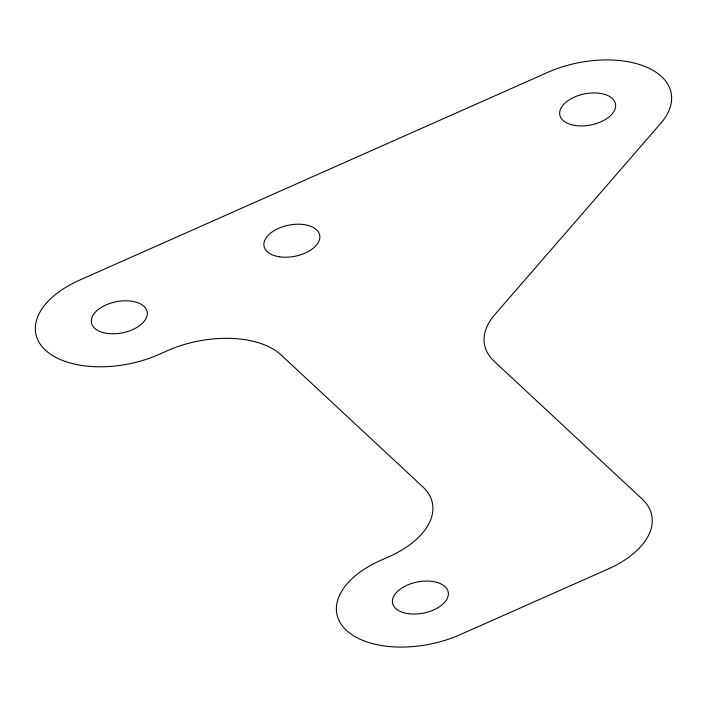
<?xml version="1.0" encoding="UTF-8"?>
<svg xmlns="http://www.w3.org/2000/svg" width="707" height="707" viewBox="0 0 707 707"><rect width="100%" height="100%" fill="white"/><g stroke="black" fill="none" stroke-linecap="round" stroke-linejoin="round"><path stroke-width="1.06" d="M660.815 123.292L494.873 314.535A85.114 47.59 -11.2 0 0 494.096 361.206L642.221 499.107A85.114 47.59 -11.2 0 1 608.126 569.011L460.23 634.647A85.114 47.59 -11.2 0 1 346.43 630.37A85.114 47.59 -11.2 0 1 380.534 560.457L388.753 556.816A85.114 47.59 -11.2 0 0 422.848 486.902L281.174 355.011A85.114 47.59 -11.2 0 0 167.373 350.734L159.163 354.375A85.114 47.59 -11.2 0 1 45.363 350.098A85.114 47.59 -11.2 0 1 79.467 280.193L547.801 72.344A85.114 47.59 -11.2 0 1 647.612 67.607A85.114 47.59 -11.2 0 1 660.815 123.292M408.01 613.641A28.368 15.863 -11.2 0 0 448.318 592.74A28.368 15.863 -11.2 0 0 404.819 586.289A28.368 15.863 -11.2 0 0 408.01 613.641M106.943 333.368A28.368 15.863 -11.2 0 0 147.25 312.467A28.368 15.863 -11.2 0 0 103.752 306.016A28.368 15.863 -11.2 0 0 106.943 333.368M279.486 256.791A28.368 15.863 -11.2 0 0 319.803 235.899A28.368 15.863 -11.2 0 0 276.296 229.439A28.368 15.863 -11.2 0 0 279.486 256.791M575.277 125.528A28.368 15.863 -11.2 0 0 615.585 104.627A28.368 15.863 -11.2 0 0 572.087 98.176A28.368 15.863 -11.2 0 0 575.277 125.528"/></g></svg>
